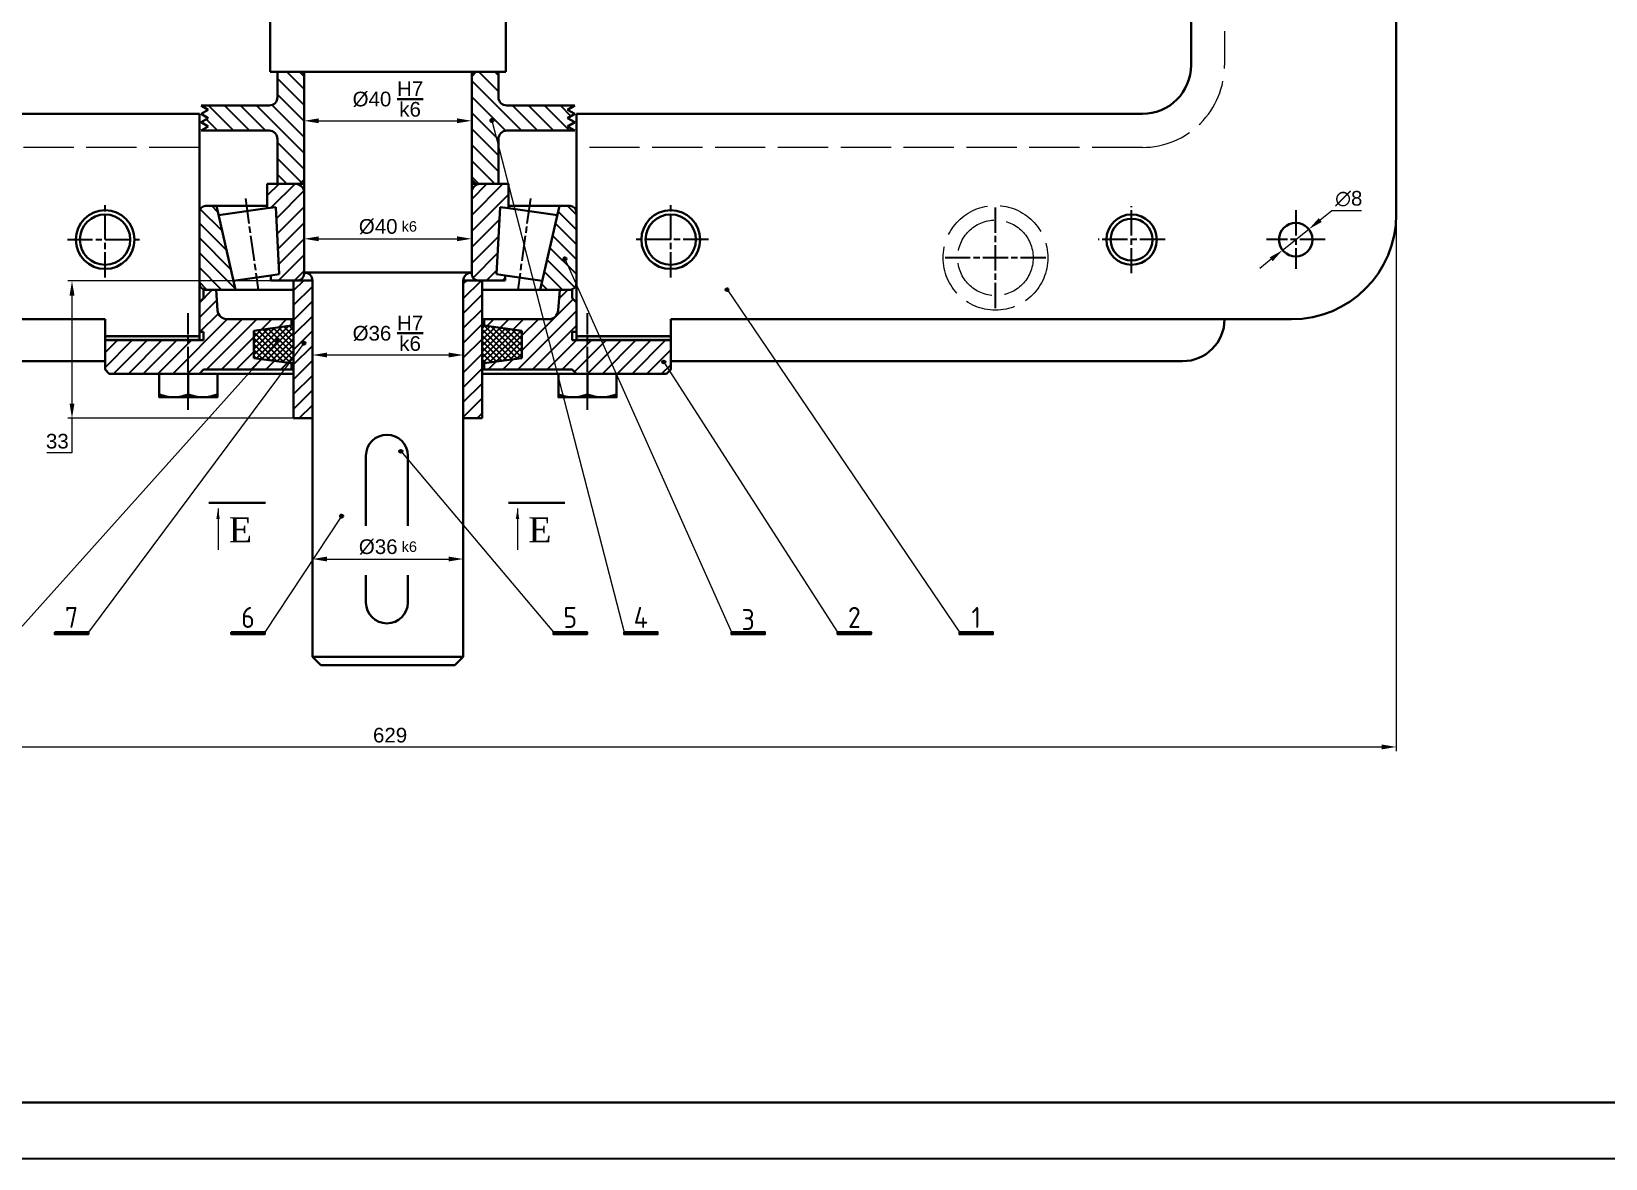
# Model space of a CAD drawing. Header units: millimetres. Extents: x 8 to 1593, y 893 to 2014.
# Drawn here: x 403.1 to 778.7, y 892.9 to 1161.7 of the extents above; entities that cross this region are included whole.
import ezdxf
from ezdxf.enums import TextEntityAlignment as Align

# ---------------------------------------------------------------- set-up
doc = ezdxf.new("R2010")
doc.units = ezdxf.units.MM
doc.header["$PDMODE"] = 3
for name, pattern in [('ACAD_ISO02W100', [15, 12, -3]), ('AM_ISO08W050', [18, 12, -1.5, 3, -1.5]), ('AM_ISO08W050x2', [9, 6, -0.75, 1.5, -0.75])]:
    doc.linetypes.add(name, pattern=pattern)
doc.layers.get('0').update_dxf_attribs({"lineweight": 30})
for name, color, linetype, lineweight in [('_mss.dam', 7, 'Continuous', 35), ('AM_7', 4, 'AM_ISO08W050', 25), ('AM_7N', 4, 'AM_ISO08W050', 25), ('AM_8', 1, 'Continuous', 25), ('netdam', 170, 'Continuous', 100), ('Nét khuất', 6, 'ACAD_ISO02W100', 13), ('Nét mãnh', 3, 'Continuous', 13)]:
    doc.layers.add(name, color=color, linetype=linetype, lineweight=lineweight)
doc.styles.get("Standard").update_dxf_attribs({"font": 'isocp.shx'})
doc.styles.add('TCVN', font='arial.ttf')
doc.styles.add('VNN', font='times.ttf', dxfattribs={"height": 3})
doc.dimstyles.new('TCVN', dxfattribs={"dimtxt": 2.5, "dimasz": 2.5, "dimexe": 1, "dimexo": 1, "dimgap": 1, "dimtad": 1, "dimtoh": 1, "dimdec": 1, "dimdsep": 46, "dimtxsty": 'TCVN', "dimcen": 0.09, "dimclrd": 2, "dimclre": 2, "dimclrt": 3, "dimadec": 0, "dimazin": 3, "dimtfac": 1, "dimtdec": 1, "dimtmove": 0, "dimatfit": 3, "dimfxl": 1, "dimtolj": 1, "dimtzin": 0, "dimlwd": 13, "dimlwe": 13, "dimarcsym": 1})
doc.dimstyles.new('TCVN$0', dxfattribs={"dimtxt": 2.5, "dimasz": 2.5, "dimexe": 1, "dimexo": 1, "dimgap": 1, "dimtad": 1, "dimtoh": 1, "dimdec": 1, "dimdsep": 46, "dimtxsty": 'TCVN', "dimcen": 0.09, "dimclrd": 2, "dimclre": 2, "dimclrt": 3, "dimadec": 0, "dimazin": 3, "dimtfac": 1, "dimtdec": 1, "dimtmove": 0, "dimatfit": 3, "dimfxl": 1, "dimtolj": 1, "dimtzin": 0, "dimlwd": 13, "dimlwe": 13, "dimarcsym": 1})
pattern_1 = [(135, (0.1624, -10.4348), (-1.9091883, -1.9091883), [])]
pattern_2 = [(45, (0.1624, -10.4348), (-1.767767, 1.767767), [])]
pattern_3 = [(45, (890.9415, -762.245), (-1.767767, 1.767767), [])]
pattern_4 = [(225, (-914.2225, 793.6293), (0.7071068, -0.7071068), []), (315, (-914.2225, 793.6293), (0.7071068, 0.7071068), [])]
pattern_5 = [(225, (-914.2225, 793.6293), (1.767767, -1.767767), [])]
pattern_6 = [(135, (1357.8483, 296.4388), (-1.9091883, -1.9091883), [])]

# ---------------------------------------------------------------- blocks, each defined once
blk = doc.blocks.new('truc2')
for p, q in [((-18, 98), (-20, 96)), ((18, 98), (-18, 98)), ((20, 96), (18, 98)), ((-20, 96), (-20, 44)), ((-20, 96), (20, 96)), ((20, 96), (20, 44)), ((-22.5, 42), (-22.5, 2)), ((-22, 42), (-22.5, 42)), ((-22.5, 42), (22.5, 42)), ((22.5, 42), (22, 42)), ((22.5, 42), (22.5, 2)), ((-28.12, 0), (-28.12, -102.31)), ((28.12, 0), (-28.12, 0)), ((28.12, 0), (28.13, -102.31)), ((-25, -102.31), (-28.12, -102.31)), ((25, -102.31), (-25, -102.31)), ((-20, -150.14), (-20, -102.31)), ((20, -150.14), (20, -102.31)), ((28.13, -102.31), (25, -102.31)), ((-20, -150.14), (-20, -150.14)), ((-20, -150.14), (20, -150.14)), ((20, -150.14), (20, -150.14)), ((-18, -152.14), (-18, -241.84)), ((18, -152.14), (18, -241.84)), ((-5.24, -193.84), (-5.24, -210.61)), ((4.76, -210.61), (4.76, -193.84)), ((-5.24, -222.34), (-5.24, -228.85)), ((4.76, -228.85), (4.76, -222.34)), ((-16, -243.84), (-18, -241.84)), ((18, -241.84), (-18, -241.84)), ((-5.24, -241.84), (-18, -241.84)), ((16, -243.84), (-16, -243.84)), ((16, -243.84), (18, -241.84))]:
    blk.add_line(p, q)
for points in [[(7, 21.19), (7, 34.2, 1), (-7, 34.2), (-7, 21.19)], [(-7, 9), (-7, 8.2, 1), (7, 8.2), (7, 9)]]:
    blk.add_lwpolyline(points, format="xyb")
for centre, radius, start, end in [((-22, 44), 2, 270, 0), ((22, 44), 2, 180, 270), ((-24.5, 2), 2, 270, 0), ((24.5, 2), 2, 180, 270), ((-20, -152.14), 2, 360, 90), ((20, -152.14), 2, 90, 180), ((-0.24, -193.84), 5, 0, 180), ((-0.24, -228.85), 5, 180, 0)]:
    blk.add_arc(centre, radius, start, end)
blk = doc.blocks.new('bac chan dau')
for p, q in [((-2.5, -2.44), (2.86, -2.44)), ((-2.5, -8.44), (-2.5, -2.44)), ((2.86, -2.44), (3.86, -3.44)), ((3.86, -3.44), (3.86, -28.16)), ((44.86, -2.44), (43.86, -3.44)), ((43.86, -3.44), (43.86, -28.16)), ((50.22, -2.44), (44.86, -2.44)), ((50.22, -8.44), (50.22, -2.44)), ((-4.5, -10.44), (-20.74, -10.44)), ((-19.01, -11.44), (-20.74, -10.44)), ((-2.5, -8.44), (-2.5, -8.44)), ((50.22, -8.44), (50.22, -8.44)), ((52.22, -10.44), (68.46, -10.44)), ((66.73, -11.44), (68.46, -10.44)), ((-19.01, -11.44), (-20.74, -12.44)), ((-19.01, -13.44), (-20.74, -12.44)), ((-19.01, -13.44), (-20.74, -14.44)), ((-19.01, -15.44), (-20.74, -14.44)), ((66.73, -11.44), (68.46, -12.44)), ((66.73, -13.44), (68.46, -12.44)), ((66.73, -13.44), (68.46, -14.44)), ((66.73, -15.44), (68.46, -14.44)), ((-19.01, -15.44), (-20.74, -16.44)), ((-4.5, -16.44), (-20.74, -16.44)), ((-2.5, -29.16), (-2.5, -18.44)), ((50.22, -29.16), (50.22, -18.44)), ((52.22, -16.44), (68.46, -16.44)), ((66.73, -15.44), (68.46, -16.44)), ((2.86, -29.16), (-2.5, -29.16)), ((2.86, -29.16), (3.86, -28.16)), ((44.86, -29.16), (43.86, -28.16)), ((44.86, -29.16), (50.22, -29.16))]:
    blk.add_line(p, q)
for centre, start, end in [((-4.5, -8.44), 270, 0), ((52.22, -8.44), 180, 270), ((-4.5, -18.44), 0, 90), ((52.22, -18.44), 90, 180)]:
    blk.add_arc(centre, 2, start, end)
blk = doc.blocks.new('olan2')
at = {"layer": 'AM_8'}
h = blk.add_hatch(dxfattribs=at)
h.set_pattern_fill('_U', color=256, scale=2.5, angle=45, style=0, pattern_type=0)
h.set_pattern_definition(pattern_2)
edge = h.paths.add_edge_path()
edge.add_line((794.9, 1227.39), (797.45, 1227.39))
edge.add_line((797.45, 1227.39), (802.05, 1247.39))
edge.add_line((802.05, 1247.39), (794.9, 1247.39))
edge.add_arc((794.9, 1245.89), 1.5, 90, 180)
edge.add_line((793.4, 1245.89), (793.4, 1228.89))
edge.add_arc((794.9, 1228.89), 1.5, 180, 270)
h = blk.add_hatch(dxfattribs=at)
h.set_pattern_fill('_U', color=256, scale=2.5, angle=45, style=0, pattern_type=0)
h.set_pattern_definition(pattern_2)
edge = h.paths.add_edge_path()
edge.add_line((881.9, 1247.39), (874.75, 1247.39))
edge.add_line((874.75, 1247.39), (879.35, 1227.39))
edge.add_line((879.35, 1227.39), (881.9, 1227.39))
edge.add_arc((881.9, 1228.89), 1.5, 270, 360)
edge.add_line((883.4, 1228.89), (883.4, 1245.89))
edge.add_arc((881.9, 1245.89), 1.5, 0, 90)
h = blk.add_hatch(dxfattribs=at)
h.set_pattern_fill('_U', color=256, scale=2.7, angle=135, style=0, pattern_type=0)
h.set_pattern_definition(pattern_1)
edge = h.paths.add_edge_path()
edge.add_line((816.9, 1245.14), (810.43, 1245.14))
edge.add_line((810.43, 1245.14), (810.43, 1243.98))
edge.add_line((810.43, 1243.98), (812.46, 1243.69))
edge.add_line((812.46, 1243.69), (811.64, 1227.65))
edge.add_line((811.64, 1227.65), (809.61, 1227.94))
edge.add_line((809.61, 1227.94), (809.61, 1222.14))
edge.add_line((809.61, 1222.14), (816.4, 1222.14))
edge.add_arc((816.4, 1224.14), 2, 270, 360)
edge.add_line((818.4, 1224.14), (818.4, 1243.64))
edge.add_arc((816.9, 1243.64), 1.5, 0, 90)
h = blk.add_hatch(dxfattribs=at)
h.set_pattern_fill('_U', color=256, scale=2.7, angle=135, style=0, pattern_type=0)
h.set_pattern_definition(pattern_1)
edge = h.paths.add_edge_path()
edge.add_line((860.4, 1222.14), (867.19, 1222.14))
edge.add_line((867.19, 1222.14), (867.19, 1227.94))
edge.add_line((867.19, 1227.94), (865.16, 1227.65))
edge.add_line((865.16, 1227.65), (864.33, 1243.69))
edge.add_line((864.33, 1243.69), (866.37, 1243.98))
edge.add_line((866.37, 1243.98), (866.37, 1245.14))
edge.add_line((866.37, 1245.14), (859.9, 1245.14))
edge.add_arc((859.9, 1243.64), 1.5, 90, 180)
edge.add_line((858.4, 1243.64), (858.4, 1224.14))
edge.add_arc((860.4, 1224.14), 2, 180, 270)
h = blk.add_hatch(dxfattribs=at)
h.set_pattern_fill('_U', color=256, scale=2.7, angle=135, style=0, pattern_type=0)
h.set_pattern_definition(pattern_1)
edge = h.paths.add_edge_path()
edge.add_line((816.9, 999.41), (810.43, 999.41))
edge.add_line((810.43, 999.41), (810.43, 1000.58))
edge.add_line((810.43, 1000.58), (812.46, 1000.86))
edge.add_line((812.46, 1000.86), (811.64, 1016.9))
edge.add_line((811.64, 1016.9), (809.61, 1016.62))
edge.add_line((809.61, 1016.62), (809.61, 1022.41))
edge.add_line((809.61, 1022.41), (816.4, 1022.41))
edge.add_arc((816.4, 1020.41), 2, 0, 90, ccw=False)
edge.add_line((818.4, 1020.41), (818.4, 1000.91))
edge.add_arc((816.9, 1000.91), 1.5, 270, 360, ccw=False)
h = blk.add_hatch(dxfattribs=at)
h.set_pattern_fill('_U', color=256, scale=2.7, angle=135, style=0, pattern_type=0)
h.set_pattern_definition(pattern_1)
edge = h.paths.add_edge_path()
edge.add_line((860.4, 1022.41), (867.19, 1022.41))
edge.add_line((867.19, 1022.41), (867.19, 1016.62))
edge.add_line((867.19, 1016.62), (865.16, 1016.9))
edge.add_line((865.16, 1016.9), (864.33, 1000.86))
edge.add_line((864.33, 1000.86), (866.37, 1000.58))
edge.add_line((866.37, 1000.58), (866.37, 999.41))
edge.add_line((866.37, 999.41), (859.9, 999.41))
edge.add_arc((859.9, 1000.91), 1.5, 180, 270, ccw=False)
edge.add_line((858.4, 1000.91), (858.4, 1020.41))
edge.add_arc((860.4, 1020.41), 2, 90, 180, ccw=False)
h = blk.add_hatch(dxfattribs=at)
h.set_pattern_fill('_U', color=256, scale=2.5, angle=45, style=0, pattern_type=0)
h.set_pattern_definition(pattern_2)
edge = h.paths.add_edge_path()
edge.add_line((794.9, 1017.16), (797.45, 1017.16))
edge.add_line((797.45, 1017.16), (802.05, 997.16))
edge.add_line((802.05, 997.16), (794.9, 997.16))
edge.add_arc((794.9, 998.66), 1.5, 180, 270, ccw=False)
edge.add_line((793.4, 998.66), (793.4, 1015.66))
edge.add_arc((794.9, 1015.66), 1.5, 90, 180, ccw=False)
h = blk.add_hatch(dxfattribs=at)
h.set_pattern_fill('_U', color=256, scale=2.5, angle=45, style=0, pattern_type=0)
h.set_pattern_definition(pattern_2)
edge = h.paths.add_edge_path()
edge.add_line((881.9, 997.16), (874.75, 997.16))
edge.add_line((874.75, 997.16), (879.35, 1017.16))
edge.add_line((879.35, 1017.16), (881.9, 1017.16))
edge.add_arc((881.9, 1015.66), 1.5, 0, 90, ccw=False)
edge.add_line((883.4, 1015.66), (883.4, 998.66))
edge.add_arc((881.9, 998.66), 1.5, 270, 360, ccw=False)
for p, q in [((802.05, 1247.39), (794.9, 1247.39)), ((797.45, 1227.39), (802.05, 1247.39)), ((802.05, 1247.39), (815.9, 1247.39)), ((874.75, 1247.39), (860.9, 1247.39)), ((874.75, 1247.39), (879.35, 1227.39)), ((881.9, 1247.39), (874.75, 1247.39)), ((793.4, 1245.89), (793.4, 1228.89)), ((801.55, 1245.22), (810.43, 1243.98)), ((810.43, 1243.98), (810.43, 1245.14)), ((810.43, 1245.14), (816.9, 1245.14)), ((812.46, 1243.69), (810.43, 1243.98)), ((811.64, 1227.65), (812.46, 1243.69)), ((818.4, 1224.14), (818.4, 1243.64)), ((858.4, 1243.64), (858.4, 1224.14)), ((866.37, 1245.14), (859.9, 1245.14)), ((864.33, 1243.69), (866.37, 1243.98)), ((865.16, 1227.65), (864.33, 1243.69)), ((875.25, 1245.22), (866.37, 1243.98)), ((866.37, 1243.98), (866.37, 1245.14)), ((883.4, 1228.89), (883.4, 1245.89)), ((797.95, 1229.57), (809.61, 1227.94)), ((867.19, 1227.94), (878.85, 1229.57)), ((794.9, 1227.39), (797.45, 1227.39)), ((809.61, 1227.39), (797.45, 1227.39)), ((809.61, 1227.94), (811.64, 1227.65)), ((809.61, 1227.94), (809.61, 1222.14)), ((867.19, 1227.94), (865.16, 1227.65)), ((867.19, 1222.14), (867.19, 1227.94)), ((867.19, 1227.39), (879.35, 1227.39)), ((879.35, 1227.39), (881.9, 1227.39)), ((809.61, 1222.14), (816.4, 1222.14)), ((818.4, 1222.14), (816.4, 1222.14)), ((860.4, 1222.14), (858.4, 1222.14)), ((860.4, 1222.14), (867.19, 1222.14)), ((809.61, 1016.62), (809.61, 1022.41)), ((809.61, 1022.41), (816.4, 1022.41)), ((818.4, 1022.41), (816.4, 1022.41)), ((860.4, 1022.41), (858.4, 1022.41)), ((860.4, 1022.41), (867.19, 1022.41)), ((867.19, 1022.41), (867.19, 1016.62)), ((818.4, 1020.41), (818.4, 1000.91)), ((858.4, 1000.91), (858.4, 1020.41)), ((793.4, 998.66), (793.4, 1015.66)), ((794.9, 1017.16), (797.45, 1017.16)), ((809.61, 1017.16), (797.45, 1017.16)), ((797.45, 1017.16), (802.05, 997.16)), ((797.95, 1014.99), (809.61, 1016.62)), ((809.61, 1016.62), (811.64, 1016.9)), ((811.64, 1016.9), (812.46, 1000.86)), ((865.16, 1016.9), (864.33, 1000.86)), ((867.19, 1016.62), (865.16, 1016.9)), ((867.19, 1017.16), (879.35, 1017.16)), ((867.19, 1016.62), (878.85, 1014.99)), ((874.75, 997.16), (879.35, 1017.16)), ((879.35, 1017.16), (881.9, 1017.16)), ((883.4, 1015.66), (883.4, 998.66)), ((801.55, 999.34), (810.43, 1000.58)), ((812.46, 1000.86), (810.43, 1000.58)), ((810.43, 1000.58), (810.43, 999.41)), ((810.43, 999.41), (816.9, 999.41)), ((816.9, 999.41), (818.4, 999.41)), ((859.9, 999.41), (858.4, 999.41)), ((866.37, 999.41), (859.9, 999.41)), ((864.33, 1000.86), (866.37, 1000.58)), ((875.25, 999.34), (866.37, 1000.58)), ((866.37, 1000.58), (866.37, 999.41)), ((802.05, 997.16), (794.9, 997.16)), ((802.05, 997.16), (818.4, 997.16)), ((874.75, 997.16), (858.4, 997.16)), ((881.9, 997.16), (874.75, 997.16))]:
    blk.add_line(p, q)
for centre, radius, start, end in [((794.9, 1245.89), 1.5, 90, 180), ((881.9, 1245.89), 1.5, 0, 90), ((816.9, 1243.64), 1.5, 0, 90), ((859.9, 1243.64), 1.5, 90, 180), ((794.9, 1228.89), 1.5, 180, 270), ((881.9, 1228.89), 1.5, 270, 0), ((816.4, 1224.14), 2, 270, 0), ((860.4, 1224.14), 2, 180, 270), ((816.4, 1020.41), 2, 0, 90), ((860.4, 1020.41), 2, 90, 180), ((794.9, 1015.66), 1.5, 90, 180), ((881.9, 1015.66), 1.5, 0, 90), ((816.9, 1000.91), 1.5, 270, 0), ((859.9, 1000.91), 1.5, 180, 270), ((794.9, 998.66), 1.5, 180, 270), ((881.9, 998.66), 1.5, 270, 0)]:
    blk.add_arc(centre, radius, start, end)
at = {"layer": 'AM_7N', "linetype": 'AM_ISO08W050x2'}
for p, q in [((804.38, 1225.64), (807.42, 1247.43)), ((872.42, 1225.64), (869.38, 1247.43)), ((804.38, 1018.92), (807.42, 997.13)), ((872.42, 1018.92), (869.38, 997.13))]:
    blk.add_line(p, q, dxfattribs=at)
blk = doc.blocks.new('qwdqwddq')
at = {"layer": 'AM_8'}
h = blk.add_hatch(dxfattribs=at)
h.set_pattern_fill('_U', color=256, scale=2.5, angle=45, style=0, pattern_type=0)
h.set_pattern_definition(pattern_3)
edge = h.paths.add_edge_path()
edge.add_line((-1.28, 10.79), (3.22, 10.79))
edge.add_line((3.22, 10.79), (3.22, 43.17))
edge.add_arc((1.22, 43.17), 2, 0, 14.4775)
edge.add_line((3.16, 43.67), (-0.28, 43.67))
edge.add_line((-0.28, 43.67), (-1.28, 43.67))
edge.add_line((-1.28, 43.67), (-1.28, 10.79))
h = blk.add_hatch(dxfattribs=at)
h.set_pattern_fill('_U', color=256, scale=2.5, angle=45, style=0, pattern_type=0)
h.set_pattern_definition(pattern_3)
edge = h.paths.add_edge_path()
edge.add_line((43.72, 43.67), (39.28, 43.67))
edge.add_arc((41.22, 43.17), 2, 165.5225, 180)
edge.add_line((39.22, 43.17), (39.22, 10.79))
edge.add_line((39.22, 10.79), (43.72, 10.79))
edge.add_line((43.72, 10.79), (43.72, 43.67))
for points in [[(-1.28, 10.79), (-1.28, 43.67), (3.22, 43.67), (3.22, 10.79)], [(43.72, 10.79), (43.72, 43.67), (39.22, 43.67), (39.22, 10.79)]]:
    blk.add_lwpolyline(points, close=True)
blk = doc.blocks.new('hhff')
at = {"layer": 'AM_8'}
h = blk.add_hatch(dxfattribs=at)
h.set_pattern_fill('_U', color=256, scale=2.5, angle=-135, style=0, pattern_type=0)
h.set_pattern_definition(pattern_5)
edge = h.paths.add_edge_path()
edge.add_line((-88.5, 0), (-89.5, 0))
edge.add_line((-89.5, 0), (-89.5, -7))
edge.add_line((-89.5, -7), (-88.5, -8))
edge.add_line((-88.5, -8), (-88.5, -10.03))
edge.add_line((-88.5, -10.03), (-85.5, -10.03))
edge.add_line((-85.5, -10.03), (-85.16, -5.12))
edge.add_arc((-82.84, -5.32), 2.32, 90, 175, ccw=False)
edge.add_line((-82.84, -3), (-67.5, -3))
edge.add_line((-67.5, -3), (-67.5, -1.5))
edge.add_line((-67.5, -1.5), (-76.5, -0.25))
edge.add_line((-76.5, -0.25), (-76.5, 6.25))
edge.add_line((-76.5, 6.25), (-67.5, 7.5))
edge.add_line((-67.5, 7.5), (-67.5, 9))
edge.add_line((-67.5, 9), (-88.5, 9))
edge.add_line((-88.5, 9), (-89.5, 10))
edge.add_line((-89.5, 10), (-111, 10))
edge.add_line((-111, 10), (-112, 9))
edge.add_line((-112, 9), (-112, 2))
edge.add_line((-112, 2), (-88.5, 2))
edge.add_line((-88.5, 2), (-88.5, 0))
h = blk.add_hatch(dxfattribs=at)
h.set_pattern_fill('_U', color=256, scale=2.5, angle=-135, style=0, pattern_type=0)
h.set_pattern_definition(pattern_5)
edge = h.paths.add_edge_path()
edge.add_line((23, 2), (23, 9))
edge.add_line((23, 9), (22, 10))
edge.add_line((22, 10), (0.5, 10))
edge.add_line((0.5, 10), (-0.5, 9))
edge.add_line((-0.5, 9), (-21.5, 9))
edge.add_line((-21.5, 9), (-21.5, 7.5))
edge.add_line((-21.5, 7.5), (-12.5, 6.25))
edge.add_line((-12.5, 6.25), (-12.5, -0.25))
edge.add_line((-12.5, -0.25), (-21.5, -1.5))
edge.add_line((-21.5, -1.5), (-21.5, -3))
edge.add_line((-21.5, -3), (-6.16, -3))
edge.add_arc((-6.16, -5.32), 2.32, 5, 90, ccw=False)
edge.add_line((-3.84, -5.12), (-3.5, -10.03))
edge.add_line((-3.5, -10.03), (-0.5, -10.03))
edge.add_line((-0.5, -10.03), (-0.5, -8))
edge.add_line((-0.5, -8), (0.5, -7))
edge.add_line((0.5, -7), (0.5, 0))
edge.add_line((0.5, 0), (-0.5, 0))
edge.add_line((-0.5, 0), (-0.5, 2))
edge.add_line((-0.5, 2), (23, 2))
h = blk.add_hatch(dxfattribs=at)
h.set_pattern_fill('_U', color=256, angle=-135, style=0, double=1, pattern_type=0)
h.set_pattern_definition(pattern_4)
h.paths.add_polyline_path([(-67, -1.5), (-67, 7.5), (-67.5, 7.5), (-76.5, 6.25), (-76.5, -0.25), (-67.5, -1.5)])
h = blk.add_hatch(dxfattribs=at)
h.set_pattern_fill('_U', color=256, angle=-135, style=0, double=1, pattern_type=0)
h.set_pattern_definition(pattern_4)
h.paths.add_polyline_path([(-21.5, -1.5), (-12.5, -0.25), (-12.5, 6.25), (-21.5, 7.5), (-22, 7.5), (-22, -1.5)])
for p, q in [((-112, 9), (-111, 10)), ((-112, 2), (-112, 9)), ((-67, 10), (-111, 10)), ((-88.5, 9), (-89.5, 10)), ((-88.5, 9), (-67, 9)), ((-67.5, 9), (-67.5, 7.5)), ((22, 10), (-22, 10)), ((-22, 9), (-0.5, 9)), ((-21.5, 7.5), (-21.5, 9)), ((-0.5, 9), (0.5, 10)), ((0.5, 10), (0.5, 10)), ((0.5, 10), (0.5, 10)), ((23, 9), (22, 10)), ((23, 2), (23, 9)), ((-76.5, 6.25), (-67.5, 7.5)), ((-76.5, 6.25), (-76.5, -0.25)), ((-67.5, 7.5), (-67, 7.5)), ((-22, 7.5), (-21.5, 7.5)), ((-12.5, 6.25), (-21.5, 7.5)), ((-12.5, 6.25), (-12.5, -0.25)), ((-112, 2), (-88.5, 2)), ((-88.5, 2), (-88.5, 0)), ((-0.5, 2), (23, 2)), ((-0.5, 2), (-0.5, 0)), ((-0.5, 0), (0.5, 0)), ((0.5, 0), (0.5, -7)), ((-89.5, 0), (-89.5, -7)), ((-88.5, 0), (-89.5, 0)), ((-82.84, -3), (-67, -3)), ((-76.5, -0.25), (-67.5, -1.5)), ((-67.5, -1.5), (-67.5, -3)), ((-67.5, -1.5), (-67, -1.5)), ((-22, -1.5), (-21.5, -1.5)), ((-22, -3), (-6.16, -3)), ((-12.5, -0.25), (-21.5, -1.5)), ((-21.5, -3), (-21.5, -1.5)), ((-89.5, -7), (-88.5, -8)), ((-85.5, -10.03), (-85.16, -5.12)), ((-3.5, -10.03), (-3.84, -5.12)), ((0.5, -7), (-0.5, -8)), ((0.5, -7), (0.5, -7)), ((-88.5, -8), (-88.5, -10.03)), ((-88.5, -10.03), (-67, -10.03)), ((-22, -10.03), (-0.5, -10.03)), ((-0.5, -8), (-0.5, -10.03))]:
    blk.add_line(p, q)
for centre, start, end in [((-82.84, -5.32), 90, 175), ((-6.16, -5.32), 5, 90)]:
    blk.add_arc(centre, 2.32, start, end)
blk = doc.blocks.new('dgdgrg')
blk.add_lwpolyline([(-1.03, 0), (3.89, 0), (3.89, -6.93), (-1.71, -6.93), (-1.71, 6.93), (3.89, 6.93), (3.89, 0)])
for centre in [(7.38, 3.46), (7.38, -3.46)]:
    blk.add_arc(centre, 9.09, 157.5968, 202.4032)
blk = doc.blocks.new('*D77')
at = {"color": 2, "lineweight": 13, "transparency": 16777216}
for p, q in [((467.13, 1102.23), (411.73, 1102.23)), ((412.73, 1098.73), (412.73, 1072.97)), ((467.13, 1069.47), (411.73, 1069.47)), ((412.73, 1069.47), (412.73, 1061.18)), ((412.73, 1061.18), (406.72, 1061.18))]:
    blk.add_line(p, q, dxfattribs=at)
at = {"color": 2, "transparency": 16777216}
for points in [[(412.15, 1098.73), (413.32, 1098.73), (412.73, 1102.23)], [(412.15, 1072.97), (413.32, 1072.97), (412.73, 1069.47)]]:
    blk.add_solid(points, dxfattribs=at)
at = {"layer": 'Defpoints', "color": 0, "transparency": 16777216}
for p in [(468.13, 1102.23), (412.73, 1069.47), (468.13, 1069.47)]:
    blk.add_point(p, dxfattribs=at)
at = {"color": 3, "transparency": 16777216, "insert": (409.23, 1063.97), "char_height": 3.5, "attachment_point": 5, "style": 'TCVN'}
blk.add_mtext('\\A1;33', dxfattribs=at)
blk = doc.blocks.new('*D78')
at = {"color": 2, "lineweight": 13, "transparency": 16777216}
for p, q in [((99.64, 1224.22), (99.64, 990.05)), ((728.81, 1137.69), (728.81, 990.05)), ((103.14, 991.05), (725.31, 991.05))]:
    blk.add_line(p, q, dxfattribs=at)
at = {"color": 2, "transparency": 16777216}
for points in [[(103.14, 991.64), (103.14, 990.47), (99.64, 991.05)], [(725.31, 991.64), (725.31, 990.47), (728.81, 991.05)]]:
    blk.add_solid(points, dxfattribs=at)
at = {"layer": 'Defpoints', "color": 0, "transparency": 16777216}
for p in [(99.64, 1225.22), (728.81, 1138.69), (728.81, 991.05)]:
    blk.add_point(p, dxfattribs=at)
at = {"color": 3, "transparency": 16777216, "insert": (488.65, 993.84), "char_height": 3.5, "attachment_point": 5, "style": 'TCVN'}
blk.add_mtext('\\A1;629', dxfattribs=at)
blk = doc.blocks.new('*D79')
at = {"color": 2, "lineweight": 13, "transparency": 16777216}
for p, q in [((470.13, 1036.17), (470.13, 1034.88)), ((473.63, 1035.88), (502.63, 1035.88)), ((506.13, 1036.17), (506.13, 1034.88))]:
    blk.add_line(p, q, dxfattribs=at)
at = {"color": 2, "transparency": 16777216}
for points in [[(473.63, 1036.46), (473.63, 1035.3), (470.13, 1035.88)], [(502.63, 1036.46), (502.63, 1035.3), (506.13, 1035.88)]]:
    blk.add_solid(points, dxfattribs=at)
at = {"layer": 'Defpoints', "color": 0, "transparency": 16777216}
for p in [(470.13, 1037.17), (506.13, 1037.17), (506.13, 1035.88)]:
    blk.add_point(p, dxfattribs=at)
at = {"color": 3, "transparency": 16777216, "insert": (488.13, 1038.76), "char_height": 3.5, "attachment_point": 5, "style": 'TCVN'}
blk.add_mtext('\\A1;%%C36{}{\\H0.71x;\\C3; k6}', dxfattribs=at)
blk = doc.blocks.new('*D80')
at = {"color": 2, "lineweight": 13, "transparency": 16777216}
for p, q in [((470.13, 1083.63), (470.13, 1083.55)), ((473.63, 1084.55), (502.63, 1084.55)), ((506.13, 1083.63), (506.13, 1083.55))]:
    blk.add_line(p, q, dxfattribs=at)
at = {"color": 2, "transparency": 16777216}
for points in [[(473.63, 1085.13), (473.63, 1083.97), (470.13, 1084.55)], [(502.63, 1085.13), (502.63, 1083.97), (506.13, 1084.55)]]:
    blk.add_solid(points, dxfattribs=at)
at = {"layer": 'Defpoints', "color": 0, "transparency": 16777216}
for p in [(470.13, 1084.63), (506.13, 1084.63), (506.13, 1084.55)]:
    blk.add_point(p, dxfattribs=at)
at = {"color": 3, "transparency": 16777216, "insert": (488.13, 1089.74), "char_height": 3.5, "attachment_point": 5, "style": 'TCVN'}
blk.add_mtext('\\A1;%%C36{}{\\C2; \\SH7/k6;}', dxfattribs=at)
blk = doc.blocks.new('*D81')
at = {"color": 2, "lineweight": 13, "transparency": 16777216}
for p, q in [((468.13, 1115.87), (468.13, 1111.27)), ((508.13, 1115.87), (508.13, 1111.27)), ((471.63, 1112.27), (504.63, 1112.27))]:
    blk.add_line(p, q, dxfattribs=at)
at = {"color": 2, "transparency": 16777216}
for points in [[(471.63, 1112.85), (471.63, 1111.69), (468.13, 1112.27)], [(504.63, 1112.85), (504.63, 1111.69), (508.13, 1112.27)]]:
    blk.add_solid(points, dxfattribs=at)
at = {"layer": 'Defpoints', "color": 0, "transparency": 16777216}
for p in [(468.13, 1116.87), (508.13, 1116.87), (508.13, 1112.27)]:
    blk.add_point(p, dxfattribs=at)
at = {"color": 3, "transparency": 16777216, "insert": (488.13, 1115.16), "char_height": 3.5, "attachment_point": 5, "style": 'TCVN'}
blk.add_mtext('\\A1;%%C40{}{\\H0.71x;\\C3; k6}', dxfattribs=at)
blk = doc.blocks.new('*D82')
at = {"color": 2, "lineweight": 13, "transparency": 16777216}
for p, q in [((468.13, 1139.71), (468.13, 1141.42)), ((471.63, 1140.42), (504.63, 1140.42)), ((508.13, 1139.71), (508.13, 1141.42))]:
    blk.add_line(p, q, dxfattribs=at)
at = {"color": 2, "transparency": 16777216}
for points in [[(471.63, 1141), (471.63, 1139.84), (468.13, 1140.42)], [(504.63, 1141), (504.63, 1139.84), (508.13, 1140.42)]]:
    blk.add_solid(points, dxfattribs=at)
at = {"layer": 'Defpoints', "color": 0, "transparency": 16777216}
for p in [(468.13, 1138.71), (508.13, 1140.42), (508.13, 1138.71)]:
    blk.add_point(p, dxfattribs=at)
at = {"color": 3, "transparency": 16777216, "insert": (488.13, 1145.61), "char_height": 3.5, "attachment_point": 5, "style": 'TCVN'}
blk.add_mtext('\\A1;%%C40{}{\\C2; \\SH7/k6;}', dxfattribs=at)
blk = doc.blocks.new('*D93')
at = {"color": 2, "lineweight": 13, "transparency": 16777216}
for p, q in [((713.4, 1118.93), (710.67, 1116.75)), ((720.51, 1118.93), (713.4, 1118.93)), ((701.68, 1109.57), (707.93, 1114.56)), ((698.95, 1107.39), (696.21, 1105.2))]:
    blk.add_line(p, q, dxfattribs=at)
at = {"color": 2, "transparency": 16777216}
for points in [[(710.3, 1117.2), (711.03, 1116.29), (707.93, 1114.56)], [(698.58, 1107.84), (699.31, 1106.93), (701.68, 1109.57)]]:
    blk.add_solid(points, dxfattribs=at)
at = {"layer": 'Defpoints', "color": 0, "transparency": 16777216}
for p in [(707.93, 1114.56), (701.68, 1109.57)]:
    blk.add_point(p, dxfattribs=at)
at = {"color": 3, "transparency": 16777216, "insert": (717.46, 1121.82), "char_height": 3.5, "attachment_point": 5, "style": 'TCVN'}
blk.add_mtext('\\A1;∅8', dxfattribs=at)

msp = doc.modelspace()

# ---------------------------------------------------------------- hatches: boundary and pattern name
at = {"lineweight": 30, "ltscale": 15}
for points in [[(408.63, 1018.45), (416.63, 1018.45), (416.63, 1017.95), (408.63, 1017.95)], [(450.74, 1018.45), (458.74, 1018.45), (458.74, 1017.95), (450.74, 1017.95)], [(527.65, 1018.45), (535.65, 1018.45), (535.65, 1017.95), (527.65, 1017.95)], [(544.49, 1018.45), (552.49, 1018.45), (552.49, 1017.95), (544.49, 1017.95)], [(570.11, 1018.45), (578.11, 1018.45), (578.11, 1017.95), (570.11, 1017.95)], [(595.47, 1018.45), (603.47, 1018.45), (603.47, 1017.95), (595.47, 1017.95)], [(624.54, 1018.45), (632.54, 1018.45), (632.54, 1017.95), (624.54, 1017.95)]]:
    msp.add_hatch(color=5, dxfattribs=at).paths.add_polyline_path(points)
at = {"layer": 'AM_8'}
h = msp.add_hatch(dxfattribs=at)
h.set_pattern_fill('_U', color=256, scale=2.7, angle=135, style=0, pattern_type=0)
h.set_pattern_definition(pattern_6)
edge = h.paths.add_edge_path()
edge.add_arc((459.76, 1146.07), 2, -90, 0, ccw=False)
edge.add_line((459.76, 1144.07), (443.53, 1144.07))
edge.add_line((443.53, 1144.07), (445.26, 1143.07))
edge.add_line((445.26, 1143.07), (443.53, 1142.07))
edge.add_line((443.53, 1142.07), (445.26, 1141.07))
edge.add_line((445.26, 1141.07), (443.53, 1140.07))
edge.add_line((443.53, 1140.07), (445.26, 1139.07))
edge.add_line((445.26, 1139.07), (443.53, 1138.07))
edge.add_line((443.53, 1138.07), (459.76, 1138.07))
edge.add_arc((459.76, 1136.07), 2, 0, 90, ccw=False)
edge.add_line((461.76, 1136.07), (461.76, 1125.35))
edge.add_line((461.76, 1125.35), (466.13, 1125.35))
edge.add_line((466.13, 1125.35), (467.13, 1125.35))
edge.add_line((467.13, 1125.35), (468.13, 1126.35))
edge.add_line((468.13, 1126.35), (468.13, 1151.07))
edge.add_line((468.13, 1151.07), (467.13, 1152.07))
edge.add_line((467.13, 1152.07), (461.76, 1152.07))
edge.add_line((461.76, 1152.07), (461.76, 1146.07))
h = msp.add_hatch(dxfattribs=at)
h.set_pattern_fill('_U', color=256, scale=2.7, angle=135, style=0, pattern_type=0)
h.set_pattern_definition(pattern_6)
edge = h.paths.add_edge_path()
edge.add_line((509.13, 1125.35), (511.8, 1125.35))
edge.add_line((511.8, 1125.35), (514.49, 1125.35))
edge.add_line((514.49, 1125.35), (514.49, 1136.07))
edge.add_arc((516.49, 1136.07), 2, 90, 180, ccw=False)
edge.add_line((516.49, 1138.07), (532.73, 1138.07))
edge.add_line((532.73, 1138.07), (530.99, 1139.07))
edge.add_line((530.99, 1139.07), (532.73, 1140.07))
edge.add_line((532.73, 1140.07), (530.99, 1141.07))
edge.add_line((530.99, 1141.07), (532.73, 1142.07))
edge.add_line((532.73, 1142.07), (530.99, 1143.07))
edge.add_line((530.99, 1143.07), (532.73, 1144.07))
edge.add_line((532.73, 1144.07), (516.49, 1144.07))
edge.add_arc((516.49, 1146.07), 2, 180, 270, ccw=False)
edge.add_line((514.49, 1146.07), (514.49, 1152.06))
edge.add_line((514.49, 1152.06), (513.13, 1152.06))
edge.add_line((513.13, 1152.06), (509.11, 1152.06))
edge.add_line((509.11, 1152.06), (508.13, 1151.07))
edge.add_line((508.13, 1151.07), (508.13, 1126.35))
edge.add_line((508.13, 1126.35), (509.13, 1125.35))
for points in [[(420.63, 1088.07), (443.13, 1088.07), (443.13, 1089.07), (420.63, 1089.07)], [(533.13, 1088.07), (555.63, 1088.07), (555.63, 1089.07), (533.13, 1089.07)]]:
    msp.add_hatch(color=256, dxfattribs=at).paths.add_polyline_path(points)

# ---------------------------------------------------------------- linework, layer by layer
for p, q in [((728.81, 1332.37), (728.81, 1118.07)), ((443.13, 1142.07), (308.05, 1142.07)), ((443.13, 1142.07), (443.13, 1089.07)), ((533.13, 1142.07), (533.13, 1089.07)), ((420.63, 1093.07), (271.16, 1093.07)), ((420.63, 1089.07), (420.63, 1093.07)), ((703.81, 1093.07), (555.63, 1093.07)), ((555.63, 1089.07), (555.63, 1093.07)), ((443.13, 1089.07), (420.63, 1089.07)), ((420.63, 1088.07), (420.63, 1089.07)), ((443.13, 1089.07), (443.13, 1088.07)), ((533.13, 1089.07), (555.63, 1089.07)), ((533.13, 1089.07), (533.13, 1088.07)), ((555.63, 1089.07), (555.63, 1088.07)), ((298.45, 1083.07), (420.63, 1083.07)), ((555.63, 1083.07), (677.81, 1083.07))]:
    msp.add_line(p, q)
at = {"color": 5, "lineweight": 30, "ltscale": 15}
for p, q in [((445.42, 1049.26), (458.88, 1049.26)), ((516.89, 1049.26), (530.35, 1049.26))]:
    msp.add_line(p, q, dxfattribs=at)
msp.add_lwpolyline([(47.54, 906.21), (1579.54, 906.21), (1579.54, 2000.88)])
msp.add_lwpolyline([(533.13, 1308.37), (668.21, 1308.37, -0.414214), (679.81, 1296.77), (679.81, 1153.67, -0.414214), (668.21, 1142.07), (533.13, 1142.07)], format="xyb")
for points in [[(408.63, 1018.45), (416.63, 1018.45), (416.63, 1017.95), (408.63, 1017.95), (408.63, 1018.45)], [(450.74, 1018.45), (458.74, 1018.45), (458.74, 1017.95), (450.74, 1017.95), (450.74, 1018.45)], [(527.65, 1018.45), (535.65, 1018.45), (535.65, 1017.95), (527.65, 1017.95), (527.65, 1018.45)], [(544.49, 1018.45), (552.49, 1018.45), (552.49, 1017.95), (544.49, 1017.95), (544.49, 1018.45)], [(570.11, 1018.45), (578.11, 1018.45), (578.11, 1017.95), (570.11, 1017.95), (570.11, 1018.45)], [(595.47, 1018.45), (603.47, 1018.45), (603.47, 1017.95), (595.47, 1017.95), (595.47, 1018.45)], [(624.54, 1018.45), (632.54, 1018.45), (632.54, 1017.95), (624.54, 1017.95), (624.54, 1018.45)]]:
    msp.add_lwpolyline(points, dxfattribs=at)
for centre, radius in [((420.63, 1112.07), 7), ((420.63, 1112.07), 6), ((555.63, 1112.07), 7), ((555.63, 1112.07), 6), ((665.63, 1112.07), 6), ((665.63, 1112.07), 5), ((704.81, 1112.07), 4)]:
    msp.add_circle(centre, radius)
for centre, radius in [((703.81, 1118.07), 25), ((677.81, 1093.07), 10)]:
    msp.add_arc(centre, radius, 270, 0)
at = {"layer": '_mss.dam'}
for centre, radius in [((512.95, 1140.49), 0.3), ((512.95, 1140.49), 0.2), ((530.39, 1107.49), 0.3), ((530.39, 1107.49), 0.2), ((569.08, 1100.15), 0.3), ((569.08, 1100.15), 0.2), ((461.9, 1088.03), 0.3), ((461.9, 1088.03), 0.2), ((468.1, 1087.38), 0.3), ((468.1, 1087.38), 0.2), ((554, 1082.87), 0.3), ((554, 1082.87), 0.2), ((491.22, 1061.58), 0.3), ((491.22, 1061.58), 0.2), ((477.07, 1046.11), 0.3), ((477.07, 1046.11), 0.2)]:
    msp.add_circle(centre, radius, dxfattribs=at)
at = {"layer": 'AM_7', "linetype": 'AM_ISO08W050x2'}
for p, q in [((420.63, 1103.07), (420.63, 1121.07)), ((555.63, 1103.07), (555.63, 1121.07)), ((633.14, 1095.73), (633.14, 1119.73)), ((665.63, 1104.07), (665.63, 1120.07)), ((704.81, 1119.07), (704.81, 1105.07)), ((411.63, 1112.07), (429.63, 1112.07)), ((564.63, 1112.07), (546.63, 1112.07)), ((673.63, 1112.07), (657.63, 1112.07)), ((711.81, 1112.07), (697.81, 1112.07)), ((645.14, 1107.73), (621.14, 1107.73)), ((440.49, 1071.47), (440.49, 1094.55)), ((535.76, 1071.47), (535.76, 1094.55))]:
    msp.add_line(p, q, dxfattribs=at)
at = {"layer": 'Defpoints'}
msp.add_lwpolyline([(47.54, 892.88), (1592.88, 892.88), (1592.88, 2000.88)], dxfattribs=at)
at = {"layer": 'Nét khuất'}
msp.add_line((443.13, 1134.07), (308.05, 1134.07), dxfattribs=at)
msp.add_lwpolyline([(533.13, 1316.37), (668.21, 1316.37, -0.414214), (687.81, 1296.77), (687.81, 1153.67, -0.414214), (668.21, 1134.07), (533.13, 1134.07)], format="xyb", dxfattribs=at)
for radius in [12.5, 9]:
    msp.add_circle((633.14, 1107.73), radius, dxfattribs=at)
at = {"layer": 'Nét mãnh'}
for points in [[(512.95, 1140.49), (544.49, 1018.45)], [(530.39, 1107.49), (570.11, 1018.45)], [(569.08, 1100.15), (624.54, 1018.45)], [(461.9, 1088.03), (399.54, 1018.45)], [(468.1, 1087.38), (416.63, 1018.45)], [(554, 1082.87), (595.47, 1018.45)], [(491.22, 1061.58), (527.65, 1018.45)], [(477.07, 1046.11), (458.74, 1018.45)]]:
    msp.add_lwpolyline(points, dxfattribs=at)

# ---------------------------------------------------------------- block references
at = {"xscale": -1}
for name, p, rotation in [('olan2', (-350.27, 2347.5), 180), ('dgdgrg', (440.49, 1076.18), 269.9999999999992)]:
    msp.add_blockref(name, p, dxfattribs=dict(at, rotation=rotation))
for name, p in [('truc2', (488.13, 1254.37)), ('bac chan dau', (464.27, 1154.51)), ('qwdqwddq', (466.91, 1058.68))]:
    msp.add_blockref(name, p)
for name, p, rotation in [('hhff', (443.63, 1090.07), 180), ('dgdgrg', (535.76, 1076.18), 89.9999999999992)]:
    msp.add_blockref(name, p, dxfattribs=dict(rotation=rotation))

# ---------------------------------------------------------------- texts
at = {"color": 5, "lineweight": 30, "ltscale": 15}
for s, p in [('7', (412.63, 1021.95)), ('6', (454.74, 1021.95)), ('5', (531.65, 1021.95)), ('4', (548.49, 1021.95)), ('3', (574.11, 1021.45)), ('2', (599.47, 1021.95)), ('1', (628.54, 1021.95))]:
    msp.add_text(s, height=5, dxfattribs=at).set_placement(p, align=Align.MIDDLE)
at = {"layer": 'netdam', "linetype": 'Continuous', "lineweight": 25, "char_height": 6, "attachment_point": 7, "style": 'VNN'}
for insert in [(450.17, 1039.86), (521.64, 1039.86)]:
    msp.add_mtext('E', dxfattribs=dict(at, insert=insert))

# ---------------------------------------------------------------- dimensions: what is measured, and where the dimension line sits
dim = msp.add_linear_dim(base=(728.81, 991.05), p1=(99.64, 1225.22), p2=(728.81, 1138.69), dimstyle='TCVN$0', override={"dimtxt": 3.5, "dimasz": 3.5, "dimdec": 0})
dim.commit()
dim.dimension.update_dxf_attribs({"geometry": '*D78', "text_midpoint": (488.65, 991.05), "dimtype": 160})
for base, p1, p2, text, picture, middle in [((508.13, 1140.42), (468.13, 1138.71), (508.13, 1138.71), '<>{}{\\C2; \\SH7/k6;}', '*D82', (488.13, 1140.42)), ((506.13, 1035.88), (470.13, 1037.17), (506.13, 1037.17), '<>{}{\\H0.71x;\\C3; k6}', '*D79', (488.13, 1035.88))]:
    dim = msp.add_linear_dim(base=base, p1=p1, p2=p2, text=text, dimstyle='TCVN$0', override={"dimtxt": 3.5, "dimasz": 3.5, "dimdec": 0, "dimpost": '%%C<>', "dimtdec": 3})
    dim.commit()
    dim.dimension.update_dxf_attribs({"geometry": picture, "text_midpoint": middle, "dimtype": 160})
dim = msp.add_diameter_dim_2p(p1=(701.68, 1109.57), p2=(707.93, 1114.56), dimstyle='TCVN', override={"dimtxt": 3.5, "dimasz": 3.5, "dimdec": 0, "dimpost": ''})
dim.commit()
dim.dimension.update_dxf_attribs({"geometry": '*D93', "text_midpoint": (717.46, 1121.82)})
for base, p1, p2, text, override, picture, middle in [((508.13, 1112.27), (468.13, 1116.87), (508.13, 1116.87), '<>{}{\\H0.71x;\\C3; k6}', {"dimtxt": 3.5, "dimasz": 3.5, "dimdec": 0, "dimpost": '%%C<>', "dimtp": 0, "dimtm": 0, "dimtdec": 3, "dimtzin": 0}, '*D81', (488.13, 1115.16)), ((506.13, 1084.55), (470.13, 1084.63), (506.13, 1084.63), '<>{}{\\C2; \\SH7/k6;}', {"dimtxt": 3.5, "dimasz": 3.5, "dimdec": 0, "dimpost": '%%C<>', "dimtdec": 3}, '*D80', (488.13, 1089.74))]:
    dim = msp.add_linear_dim(base=base, p1=p1, p2=p2, text=text, dimstyle='TCVN$0', override=override)
    dim.commit()
    dim.dimension.update_dxf_attribs({"geometry": picture, "text_midpoint": middle})
dim = msp.add_linear_dim(base=(412.73, 1069.47), p1=(468.13, 1102.23), p2=(468.13, 1069.47), angle=90, dimstyle='TCVN$0', override={"dimtxt": 3.5, "dimasz": 3.5, "dimdec": 0})
dim.commit()
dim.dimension.update_dxf_attribs({"geometry": '*D77', "text_midpoint": (409.23, 1061.18), "dimtype": 160})

# ---------------------------------------------------------------- leaders
for points in [[(447.59, 1047.95), (447.59, 1038.11)], [(519.07, 1047.95), (519.07, 1038.11)]]:
    msp.add_leader(points, dimstyle='TCVN', override={"dimgap": 1, "dimtad": 0})

doc.saveas('drawing.dxf')
